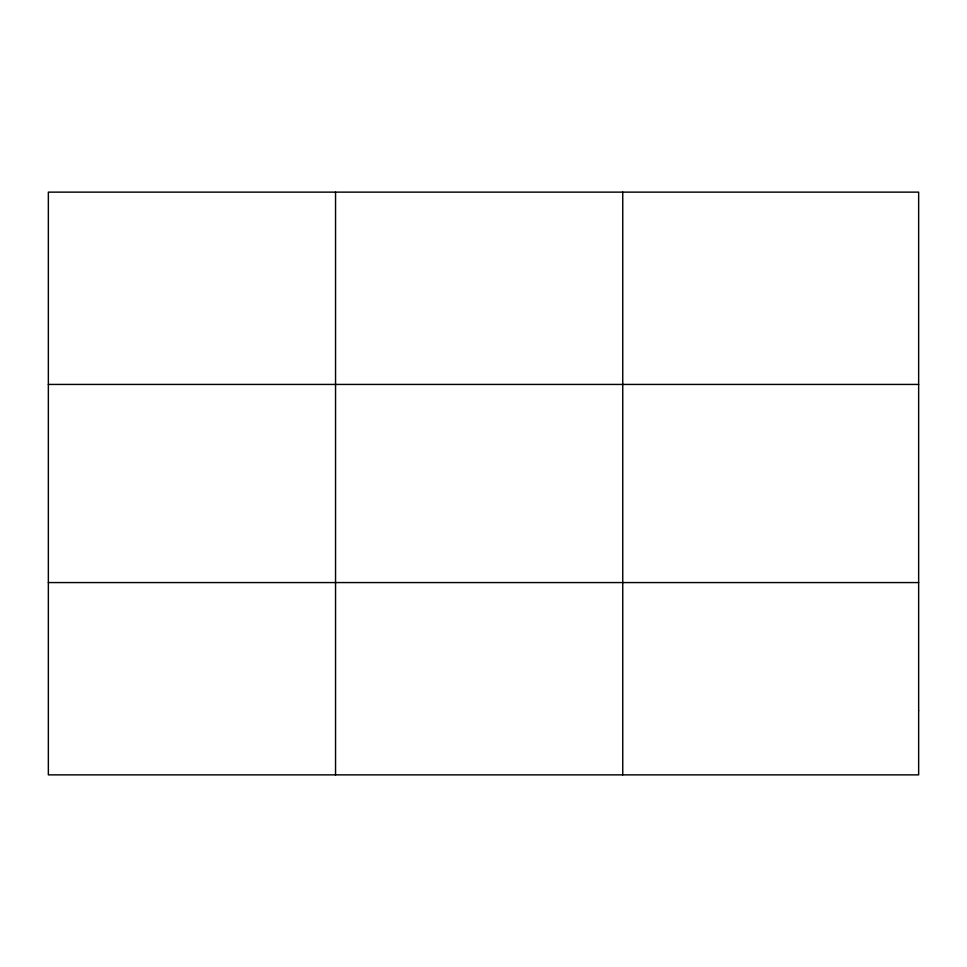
<?xml version="1.0" encoding="UTF-8"?>
<svg xmlns="http://www.w3.org/2000/svg" width="967" height="967" viewBox="0 0 967 967"><rect width="100%" height="100%" fill="white"/><g stroke="black" fill="none" stroke-linecap="round" stroke-linejoin="round"><path stroke-width="1.45" d="M335.549 774.869L335.549 192.131M622.748 774.869L622.748 192.131M48.35 384.431L918.65 384.431M48.35 582.569L918.65 582.569M918.65 710.769L918.65 774.869L48.35 774.869L48.35 192.131L918.65 192.131L918.65 710.769"/></g></svg>
